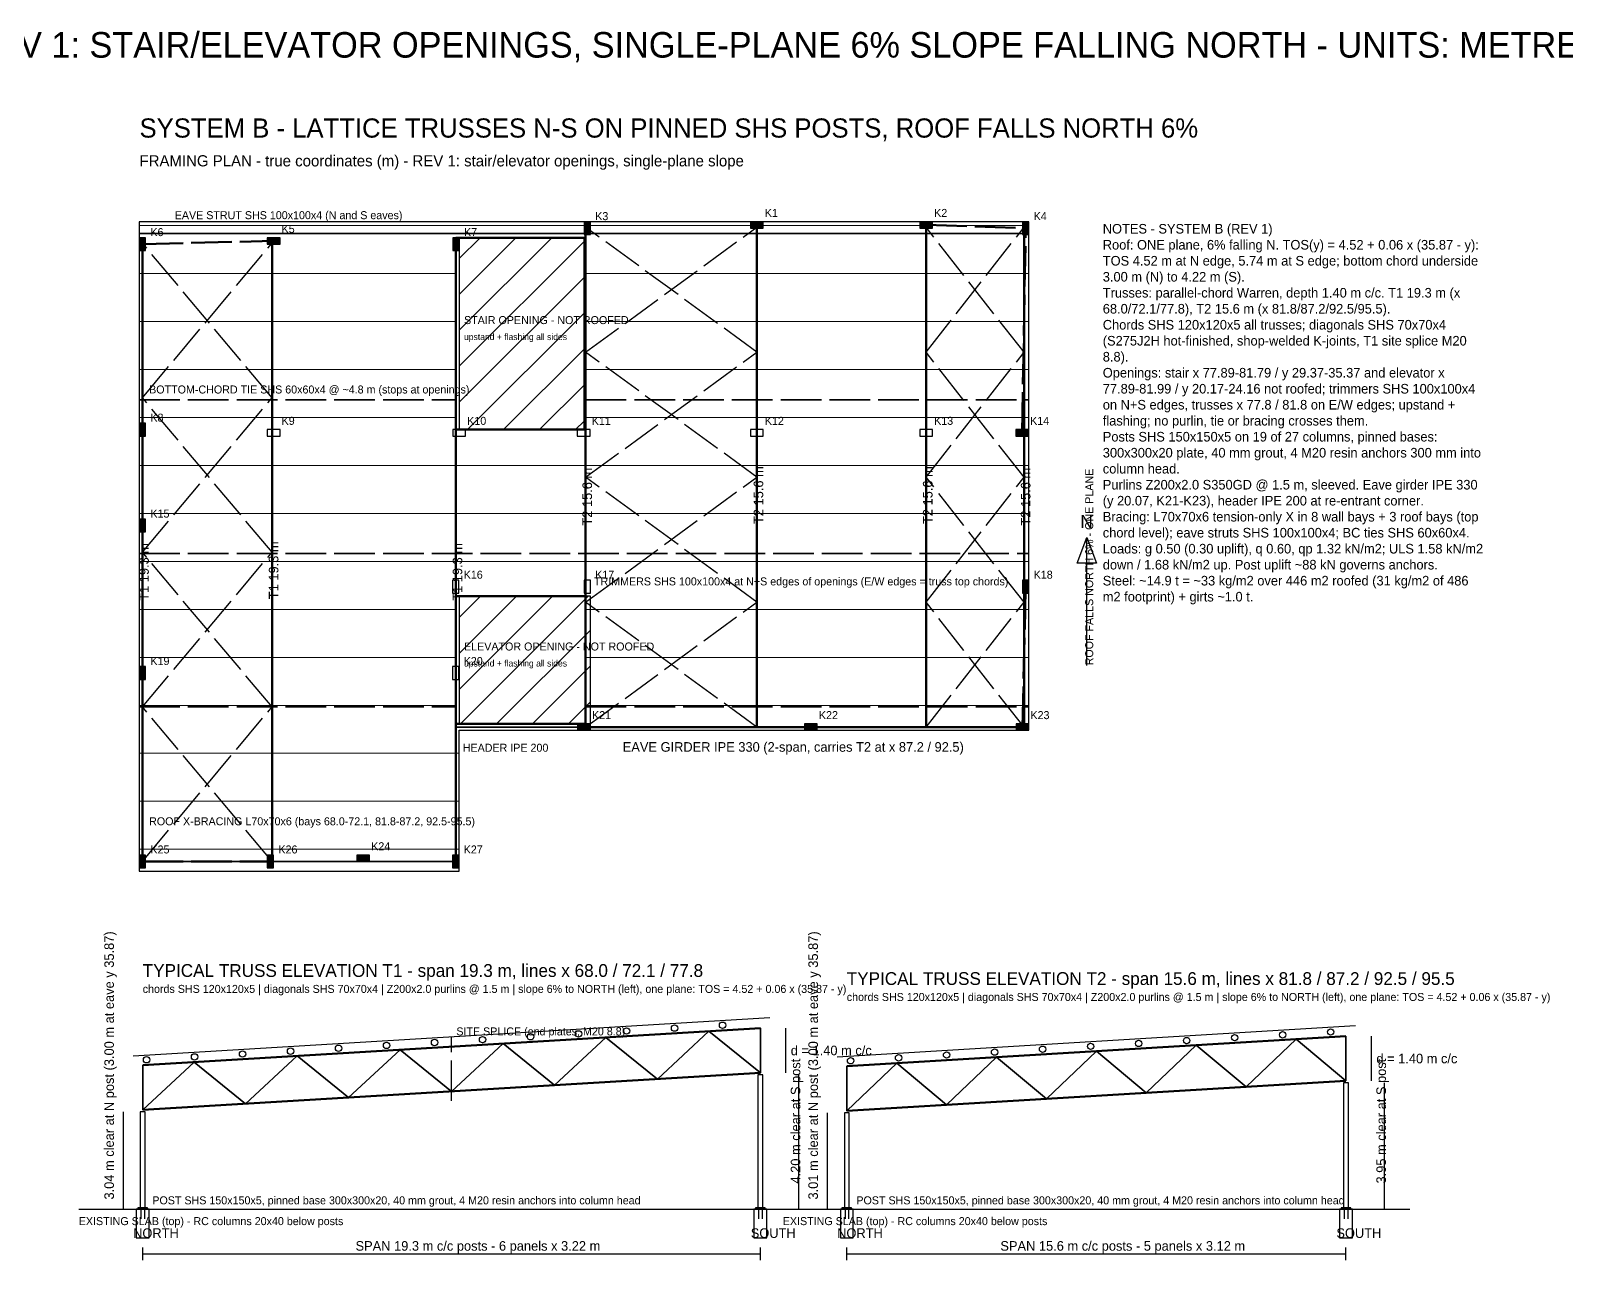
# Model space of a CAD drawing. Header units: metres. Extents: x 48 to 210, y -14 to 42.
# Drawn here: x 114.5 to 162.48, y 3.4 to 41.84 of the extents above; entities that cross this region are included whole.
import ezdxf

# ---------------------------------------------------------------- set-up
doc = ezdxf.new("R2010")
doc.units = ezdxf.units.M
doc.linetypes.add('DASHED', pattern=[1.524, 1.27, -0.254])
for name, color, linetype, lineweight in [('B-BEAM', 5, 'Continuous', 35), ('B-BRACE-WALL', 3, 'DASHED', 50), ('B-PURLIN', 8, 'Continuous', 9), ('B-TRUSS', 1, 'Continuous', 50)]:
    doc.layers.add(name, color=color, linetype=linetype, lineweight=lineweight)
for name, color, linetype in [('B-BRACE-ROOF', 1, 'DASHED'), ('B-COL', 7, 'Continuous'), ('B-COL-UNUSED', 8, 'Continuous'), ('B-ELEV', 7, 'Continuous'), ('B-OPENING', 30, 'Continuous'), ('B-TEXT', 7, 'Continuous')]:
    doc.layers.add(name, color=color, linetype=linetype)
pattern_1 = [(45, (0, 0), (-0.561266, 0.561266), [])]

msp = doc.modelspace()

# ---------------------------------------------------------------- hatches: boundary and pattern name
at = {"layer": 'B-COL'}
for points in [[(131.79, 35.47), (131.99, 35.47), (131.99, 35.87), (131.79, 35.87)], [(136.99, 35.67), (137.39, 35.67), (137.39, 35.87), (136.99, 35.87)], [(142.28, 35.67), (142.68, 35.67), (142.68, 35.87), (142.28, 35.87)], [(145.49, 35.47), (145.69, 35.47), (145.69, 35.87), (145.49, 35.87)], [(117.89, 34.97), (118.09, 34.97), (118.09, 35.37), (117.89, 35.37)], [(121.89, 35.17), (122.29, 35.17), (122.29, 35.37), (121.89, 35.37)], [(127.69, 34.97), (127.89, 34.97), (127.89, 35.37), (127.69, 35.37)], [(117.89, 29.17), (118.09, 29.17), (118.09, 29.57), (117.89, 29.57)], [(145.28, 29.17), (145.68, 29.17), (145.68, 29.37), (145.28, 29.37)], [(117.89, 26.17), (118.09, 26.17), (118.09, 26.57), (117.89, 26.57)], [(145.49, 24.26), (145.69, 24.26), (145.69, 24.66), (145.49, 24.66)], [(117.89, 21.56), (118.09, 21.56), (118.09, 21.96), (117.89, 21.96)], [(131.59, 19.97), (131.99, 19.97), (131.99, 20.17), (131.59, 20.17)], [(138.68, 19.97), (139.08, 19.97), (139.08, 20.17), (138.68, 20.17)], [(145.29, 19.97), (145.69, 19.97), (145.69, 20.17), (145.29, 20.17)], [(117.89, 15.67), (118.09, 15.67), (118.09, 16.07), (117.89, 16.07)], [(121.89, 15.67), (122.09, 15.67), (122.09, 16.07), (121.89, 16.07)], [(124.69, 15.87), (125.09, 15.87), (125.09, 16.07), (124.69, 16.07)], [(127.68, 15.67), (127.88, 15.67), (127.88, 16.07), (127.68, 16.07)]]:
    msp.add_hatch(color=7, dxfattribs=at).paths.add_polyline_path(points)
at = {"layer": 'B-OPENING'}
h = msp.add_hatch(dxfattribs=at)
h.set_pattern_fill('ANSI31', scale=0.5)
h.set_pattern_definition(pattern_1)
h.paths.add_polyline_path([(127.89, 29.37), (131.79, 29.37), (131.79, 35.37), (127.89, 35.37)])
h = msp.add_hatch(dxfattribs=at)
h.set_pattern_fill('ANSI31', scale=0.5)
h.set_pattern_definition(pattern_1)
h.paths.add_polyline_path([(127.89, 20.17), (131.99, 20.17), (131.99, 24.16), (127.89, 24.16)])

# ---------------------------------------------------------------- linework, layer by layer
at = {"layer": 'B-BEAM'}
for p, q in [((117.89, 35.5), (145.69, 35.5)), ((127.79, 20.07), (131.79, 20.07)), ((127.89, 20.07), (145.69, 20.07)), ((117.89, 15.87), (127.89, 15.87))]:
    msp.add_line(p, q, dxfattribs=at)
at = {"layer": 'B-BEAM', "lineweight": 50}
for p, q in [((127.785, 35.37), (131.84, 35.37)), ((127.785, 29.37), (131.84, 29.37)), ((127.785, 24.16), (131.84, 24.16)), ((127.785, 20.17), (131.84, 20.17)), ((131.79, 20.07), (145.49, 20.07))]:
    msp.add_line(p, q, dxfattribs=at)
at = {"layer": 'B-BEAM', "linetype": 'DASHED'}
for p, q in [((117.89, 30.3), (127.785, 30.3)), ((131.84, 30.3), (145.69, 30.3)), ((117.89, 25.5), (145.69, 25.5)), ((117.89, 20.7), (127.785, 20.7)), ((131.84, 20.7), (145.69, 20.7))]:
    msp.add_line(p, q, dxfattribs=at)
at = {"layer": 'B-BRACE-ROOF'}
for p, q in [((131.84, 31.7925), (137.19, 35.7)), ((137.19, 31.7925), (131.84, 35.7)), ((142.48, 31.7925), (145.54, 35.7)), ((145.54, 31.7925), (142.48, 35.7)), ((117.99, 30.3675), (122.04, 35.2)), ((122.04, 30.3675), (117.99, 35.2)), ((131.84, 27.885), (137.19, 31.7925)), ((137.19, 27.885), (131.84, 31.7925)), ((142.48, 27.885), (145.54, 31.7925)), ((145.54, 27.885), (142.48, 31.7925)), ((117.99, 25.535), (122.04, 30.3675)), ((122.04, 25.535), (117.99, 30.3675)), ((131.84, 23.9775), (137.19, 27.885)), ((137.19, 23.9775), (131.84, 27.885)), ((142.48, 23.9775), (145.54, 27.885)), ((145.54, 23.9775), (142.48, 27.885)), ((117.99, 20.7025), (122.04, 25.535)), ((122.04, 20.7025), (117.99, 25.535)), ((131.84, 20.07), (137.19, 23.9775)), ((137.19, 20.07), (131.84, 23.9775)), ((142.48, 20.07), (145.54, 23.9775)), ((145.54, 20.07), (142.48, 23.9775)), ((117.99, 15.87), (122.04, 20.7025)), ((122.04, 15.87), (117.99, 20.7025))]:
    msp.add_line(p, q, dxfattribs=at)
at = {"layer": 'B-BRACE-WALL'}
for p, q in [((142.48, 35.77), (145.59, 35.67)), ((145.48, 29.27), (145.59, 35.67)), ((117.99, 35.17), (122.09, 35.27)), ((117.99, 29.37), (117.99, 35.17)), ((145.49, 20.07), (145.59, 24.46)), ((117.99, 15.87), (117.99, 21.76)), ((138.88, 20.07), (145.49, 20.07)), ((117.99, 15.87), (121.99, 15.87))]:
    msp.add_line(p, q, dxfattribs=at)
at = {"layer": 'B-COL'}
for points in [[(131.79, 35.47), (131.99, 35.47), (131.99, 35.87), (131.79, 35.87)], [(136.99, 35.67), (137.39, 35.67), (137.39, 35.87), (136.99, 35.87)], [(142.28, 35.67), (142.68, 35.67), (142.68, 35.87), (142.28, 35.87)], [(145.49, 35.47), (145.69, 35.47), (145.69, 35.87), (145.49, 35.87)], [(117.89, 34.97), (118.09, 34.97), (118.09, 35.37), (117.89, 35.37)], [(121.89, 35.17), (122.29, 35.17), (122.29, 35.37), (121.89, 35.37)], [(127.69, 34.97), (127.89, 34.97), (127.89, 35.37), (127.69, 35.37)], [(117.89, 29.17), (118.09, 29.17), (118.09, 29.57), (117.89, 29.57)], [(145.28, 29.17), (145.68, 29.17), (145.68, 29.37), (145.28, 29.37)], [(117.89, 26.17), (118.09, 26.17), (118.09, 26.57), (117.89, 26.57)], [(145.49, 24.26), (145.69, 24.26), (145.69, 24.66), (145.49, 24.66)], [(117.89, 21.56), (118.09, 21.56), (118.09, 21.96), (117.89, 21.96)], [(131.59, 19.97), (131.99, 19.97), (131.99, 20.17), (131.59, 20.17)], [(138.68, 19.97), (139.08, 19.97), (139.08, 20.17), (138.68, 20.17)], [(145.29, 19.97), (145.69, 19.97), (145.69, 20.17), (145.29, 20.17)], [(117.89, 15.67), (118.09, 15.67), (118.09, 16.07), (117.89, 16.07)], [(121.89, 15.67), (122.09, 15.67), (122.09, 16.07), (121.89, 16.07)], [(124.69, 15.87), (125.09, 15.87), (125.09, 16.07), (124.69, 16.07)], [(127.68, 15.67), (127.88, 15.67), (127.88, 16.07), (127.68, 16.07)]]:
    msp.add_lwpolyline(points, close=True, dxfattribs=at)
at = {"layer": 'B-COL-UNUSED'}
for points in [[(121.89, 29.17), (122.29, 29.17), (122.29, 29.37), (121.89, 29.37)], [(127.69, 29.17), (128.09, 29.17), (128.09, 29.37), (127.69, 29.37)], [(131.58, 29.17), (131.98, 29.17), (131.98, 29.37), (131.58, 29.37)], [(136.99, 29.17), (137.39, 29.17), (137.39, 29.37), (136.99, 29.37)], [(142.28, 29.17), (142.68, 29.17), (142.68, 29.37), (142.28, 29.37)], [(127.68, 24.26), (127.88, 24.26), (127.88, 24.66), (127.68, 24.66)], [(131.79, 24.26), (131.99, 24.26), (131.99, 24.66), (131.79, 24.66)], [(127.68, 21.56), (127.88, 21.56), (127.88, 21.96), (127.68, 21.96)]]:
    msp.add_lwpolyline(points, close=True, dxfattribs=at)
at = {"layer": 'B-ELEV'}
for p, q in [((117.7, 9.794), (137.6, 10.988)), ((139.7, 9.764), (155.9, 10.736)), ((116, 5), (139.3, 5)), ((138, 5), (157.6, 5))]:
    msp.add_line(p, q, dxfattribs=at)
at = {"layer": 'B-ELEV', "lineweight": 50}
for p, q in [((118, 9.502), (137.3, 10.66)), ((140, 9.472), (155.6, 10.408)), ((118, 8.102), (137.3, 9.26)), ((140, 8.072), (155.6, 9.008))]:
    msp.add_line(p, q, dxfattribs=at)
at = {"layer": 'B-ELEV', "lineweight": 35}
for p, q in [((134.0833, 9.067), (135.6917, 10.5635)), ((135.6917, 10.5635), (137.3, 9.26)), ((137.3, 9.26), (137.3, 10.66)), ((127.65, 8.681), (129.2583, 10.1775)), ((129.2583, 10.1775), (130.8667, 8.874)), ((130.8667, 8.874), (132.475, 10.3705)), ((132.475, 10.3705), (134.0833, 9.067)), ((149.36, 8.6336), (150.92, 10.1272)), ((150.92, 10.1272), (152.48, 8.8208)), ((152.48, 8.8208), (154.04, 10.3144)), ((154.04, 10.3144), (155.6, 9.008)), ((155.6, 9.008), (155.6, 10.408)), ((118, 8.102), (119.6083, 9.5985)), ((119.6083, 9.5985), (121.2167, 8.295)), ((121.2167, 8.295), (122.825, 9.7915)), ((122.825, 9.7915), (124.4333, 8.488)), ((124.4333, 8.488), (126.0417, 9.9845)), ((126.0417, 9.9845), (127.65, 8.681)), ((143.12, 8.2592), (144.68, 9.7528)), ((144.68, 9.7528), (146.24, 8.4464)), ((146.24, 8.4464), (147.8, 9.94)), ((147.8, 9.94), (149.36, 8.6336)), ((118, 8.102), (118, 9.502)), ((140, 8.072), (141.56, 9.5656)), ((140, 8.072), (140, 9.472)), ((141.56, 9.5656), (143.12, 8.2592))]:
    msp.add_line(p, q, dxfattribs=at)
at = {"layer": 'B-ELEV', "color": 1, "linetype": 'DASHED'}
msp.add_line((127.65, 8.381), (127.65, 10.381), dxfattribs=at)
at = {"layer": 'B-ELEV', "linetype": 'DASHED'}
for p, q in [((117.945, 5.04), (117.945, 4.7)), ((118.055, 5.04), (118.055, 4.7)), ((137.245, 5.04), (137.245, 4.7)), ((137.355, 5.04), (137.355, 4.7)), ((139.945, 5.04), (139.945, 4.7)), ((140.055, 5.04), (140.055, 4.7)), ((155.545, 5.04), (155.545, 4.7)), ((155.655, 5.04), (155.655, 4.7))]:
    msp.add_line(p, q, dxfattribs=at)
at = {"layer": 'B-ELEV'}
for points in [[(137.225, 5.04), (137.375, 5.04), (137.375, 9.2), (137.225, 9.2)], [(155.525, 5.04), (155.675, 5.04), (155.675, 8.948), (155.525, 8.948)], [(117.925, 5.04), (118.075, 5.04), (118.075, 8.042), (117.925, 8.042)], [(139.925, 5.04), (140.075, 5.04), (140.075, 8.012), (139.925, 8.012)], [(117.85, 5), (118.15, 5), (118.15, 5.04), (117.85, 5.04)], [(137.15, 5), (137.45, 5), (137.45, 5.04), (137.15, 5.04)], [(139.85, 5), (140.15, 5), (140.15, 5.04), (139.85, 5.04)], [(155.45, 5), (155.75, 5), (155.75, 5.04), (155.45, 5.04)]]:
    msp.add_lwpolyline(points, close=True, dxfattribs=at)
at = {"layer": 'B-ELEV', "linetype": 'DASHED'}
for points in [[(117.8, 4.1), (118.2, 4.1), (118.2, 5), (117.8, 5)], [(137.1, 4.1), (137.5, 4.1), (137.5, 5), (137.1, 5)], [(139.8, 4.1), (140.2, 4.1), (140.2, 5), (139.8, 5)], [(155.4, 4.1), (155.8, 4.1), (155.8, 5), (155.4, 5)]]:
    msp.add_lwpolyline(points, close=True, dxfattribs=at)
at = {"layer": 'B-ELEV'}
for centre in [(131.62, 10.4792), (133.12, 10.5692), (134.62, 10.6592), (136.12, 10.7492), (155.12, 10.5392), (124.12, 10.0292), (125.62, 10.1192), (127.12, 10.2092), (128.62, 10.2992), (130.12, 10.3892), (146.12, 9.9992), (147.62, 10.0892), (149.12, 10.1792), (150.62, 10.2692), (152.12, 10.3592), (153.62, 10.4492), (118.12, 9.6692), (119.62, 9.7592), (121.12, 9.8492), (122.62, 9.9392), (140.12, 9.6392), (141.62, 9.7292), (143.12, 9.8192), (144.62, 9.9092)]:
    msp.add_circle(centre, 0.1, dxfattribs=at)
at = {"layer": 'B-OPENING'}
for points in [[(127.89, 29.37), (131.79, 29.37), (131.79, 35.37), (127.89, 35.37)], [(127.89, 20.17), (131.99, 20.17), (131.99, 24.16), (127.89, 24.16)]]:
    msp.add_lwpolyline(points, close=True, dxfattribs=at)
at = {"layer": 'B-PURLIN'}
for p, q in [((117.89, 35.75), (145.69, 35.75)), ((117.89, 34.25), (127.785, 34.25)), ((131.84, 34.25), (145.69, 34.25)), ((117.89, 32.75), (127.785, 32.75)), ((131.84, 32.75), (145.69, 32.75)), ((117.89, 31.25), (127.785, 31.25)), ((131.84, 31.25), (145.69, 31.25)), ((117.89, 29.75), (127.785, 29.75)), ((131.84, 29.75), (145.69, 29.75)), ((117.89, 28.25), (145.69, 28.25)), ((117.89, 26.75), (145.69, 26.75)), ((117.89, 25.25), (145.69, 25.25)), ((117.89, 23.75), (127.785, 23.75)), ((131.84, 23.75), (145.69, 23.75)), ((117.89, 22.25), (127.785, 22.25)), ((131.84, 22.25), (145.69, 22.25)), ((117.89, 20.75), (127.785, 20.75)), ((131.84, 20.75), (145.69, 20.75)), ((117.89, 19.25), (127.89, 19.25)), ((117.89, 17.75), (127.89, 17.75)), ((117.89, 16.25), (127.89, 16.25))]:
    msp.add_line(p, q, dxfattribs=at)
at = {"layer": 'B-TEXT'}
for p, q in [((147.5, 22), (147.5, 26)), ((138.1, 9.26), (138.1, 10.66)), ((156.4, 9.008), (156.4, 10.408)), ((138.5, 5), (138.5, 9.2)), ((156.8, 5), (156.8, 8.948)), ((117.4, 5), (117.4, 8.042)), ((139.4, 5), (139.4, 8.012)), ((118, 3.4), (118, 3.8)), ((118, 3.6), (137.3, 3.6)), ((137.3, 3.4), (137.3, 3.8)), ((140, 3.4), (140, 3.8)), ((140, 3.6), (155.6, 3.6)), ((155.6, 3.4), (155.6, 3.8))]:
    msp.add_line(p, q, dxfattribs=at)
at = {"layer": 'B-TEXT', "color": 8}
msp.add_lwpolyline([(117.89, 15.57), (127.89, 15.57), (127.89, 19.97), (145.69, 19.97), (145.69, 35.87), (117.89, 35.87)], close=True, dxfattribs=at)
at = {"layer": 'B-TEXT'}
msp.add_lwpolyline([(147.2, 25.2), (147.5, 26), (147.8, 25.2)], close=True, dxfattribs=at)
at = {"layer": 'B-TRUSS', "color": 1, "lineweight": 50}
for p, q in [((131.84, 20.07), (131.84, 35.67)), ((137.19, 20.07), (137.19, 35.77)), ((142.48, 20.07), (142.48, 35.77)), ((145.54, 20.07), (145.54, 35.67)), ((117.99, 15.87), (117.99, 35.17)), ((122.04, 15.87), (122.04, 35.27)), ((127.785, 15.87), (127.785, 35.17))]:
    msp.add_line(p, q, dxfattribs=at)

# ---------------------------------------------------------------- texts
msp.add_text('STEEL ROOF OVER EXISTING SLAB - THREE STRUCTURAL SYSTEM OPTIONS (A, B, C) - REV 1: STAIR/ELEVATOR OPENINGS, SINGLE-PLANE 6% SLOPE FALLING NORTH - UNITS: METRES', height=0.8).set_placement((67, 41))
at = {"layer": 'B-OPENING'}
for s, height, p in [('STAIR OPENING - NOT ROOFED', 0.25, (128.04, 32.67)), ('upstand + flashing all sides', 0.2, (128.04, 32.17)), ('ELEVATOR OPENING - NOT ROOFED', 0.25, (128.04, 22.465)), ('upstand + flashing all sides', 0.2, (128.04, 21.965))]:
    msp.add_text(s, height=height, dxfattribs=at).set_placement(p)
at = {"layer": 'B-TEXT'}
for s, height, p in [('SYSTEM B - LATTICE TRUSSES N-S ON PINNED SHS POSTS, ROOF FALLS NORTH 6%', 0.6, (117.9, 38.5)), ('FRAMING PLAN - true coordinates (m) - REV 1: stair/elevator openings, single-plane slope', 0.35, (117.9, 37.6)), ('EAVE STRUT SHS 100x100x4 (N and S eaves)', 0.25, (119, 35.95)), ('K3', 0.25, (132.14, 35.92)), ('K1', 0.25, (137.44, 36.02)), ('K2', 0.25, (142.73, 36.02)), ('K4', 0.25, (145.84, 35.92)), ('K6', 0.25, (118.24, 35.42)), ('K5', 0.25, (122.34, 35.52)), ('K7', 0.25, (128.04, 35.42)), ('BOTTOM-CHORD TIE SHS 60x60x4 @ ~4.8 m (stops at openings)', 0.25, (118.2, 30.5)), ('K8', 0.25, (118.24, 29.62)), ('K9', 0.25, (122.34, 29.52)), ('K10', 0.25, (128.14, 29.52)), ('K11', 0.25, (132.03, 29.52)), ('K12', 0.25, (137.44, 29.52)), ('K13', 0.25, (142.73, 29.52)), ('K14', 0.25, (145.73, 29.52)), ('K15', 0.25, (118.24, 26.62)), ('N', 0.4, (147.3, 26.3)), ('K16', 0.25, (128.03, 24.71)), ('K17', 0.25, (132.14, 24.71)), ('K18', 0.25, (145.84, 24.71)), ('TRIMMERS SHS 100x100x4 at N+S edges of openings (E/W edges = truss top chords)', 0.25, (132.1, 24.5)), ('K19', 0.25, (118.24, 22.01)), ('K20', 0.25, (128.03, 22.01)), ('K21', 0.25, (132.04, 20.32)), ('K22', 0.25, (139.13, 20.32)), ('K23', 0.25, (145.74, 20.32)), ('HEADER IPE 200', 0.25, (128, 19.3)), ('EAVE GIRDER IPE 330 (2-span, carries T2 at x 87.2 / 92.5)', 0.3, (133, 19.3)), ('ROOF X-BRACING L70x70x6 (bays 68.0-72.1, 81.8-87.2, 92.5-95.5)', 0.25, (118.2, 17)), ('K25', 0.25, (118.24, 16.12)), ('K26', 0.25, (122.24, 16.12)), ('K24', 0.25, (125.14, 16.22)), ('K27', 0.25, (128.03, 16.12)), ('TYPICAL TRUSS ELEVATION T1 - span 19.3 m, lines x 68.0 / 72.1 / 77.8', 0.4, (118, 12.26)), ('chords SHS 120x120x5 | diagonals SHS 70x70x4 | Z200x2.0 purlins @ 1.5 m | slope 6% to NORTH (left), one plane: TOS = 4.52 + 0.06 x (35.87 - y)', 0.25, (118, 11.76)), ('TYPICAL TRUSS ELEVATION T2 - span 15.6 m, lines x 81.8 / 87.2 / 92.5 / 95.5', 0.4, (140, 12.008)), ('chords SHS 120x120x5 | diagonals SHS 70x70x4 | Z200x2.0 purlins @ 1.5 m | slope 6% to NORTH (left), one plane: TOS = 4.52 + 0.06 x (35.87 - y)', 0.25, (140, 11.508)), ('SITE SPLICE (end plates, M20 8.8)', 0.25, (127.8, 10.431)), ('d = 1.40 m c/c', 0.3, (138.25, 9.81)), ('d = 1.40 m c/c', 0.3, (156.55, 9.558)), ('POST SHS 150x150x5, pinned base 300x300x20, 40 mm grout, 4 M20 resin anchors into column head', 0.25, (118.3, 5.15)), ('POST SHS 150x150x5, pinned base 300x300x20, 40 mm grout, 4 M20 resin anchors into column head', 0.25, (140.3, 5.15)), ('EXISTING SLAB (top) - RC columns 20x40 below posts', 0.25, (116, 4.5)), ('NORTH', 0.3, (117.7, 4.1)), ('SOUTH', 0.3, (137, 4.1)), ('EXISTING SLAB (top) - RC columns 20x40 below posts', 0.25, (138, 4.5)), ('NORTH', 0.3, (139.7, 4.1)), ('SOUTH', 0.3, (155.3, 4.1)), ('SPAN 19.3 m c/c posts - 6 panels x 3.22 m', 0.3, (124.65, 3.7)), ('SPAN 15.6 m c/c posts - 5 panels x 3.12 m', 0.3, (144.8, 3.7))]:
    msp.add_text(s, height=height, dxfattribs=at).set_placement(p)
for s, height, p in [('T2 15.6 m', 0.3, (132.04, 26.37)), ('T2 15.6 m', 0.3, (137.39, 26.42)), ('T2 15.6 m', 0.3, (142.68, 26.42)), ('T2 15.6 m', 0.3, (145.74, 26.37)), ('ROOF FALLS NORTH 6% - ONE PLANE', 0.25, (147.7, 22)), ('T1 19.3 m', 0.3, (118.19, 24.02)), ('T1 19.3 m', 0.3, (122.24, 24.07)), ('T1 19.3 m', 0.3, (127.985, 24.02)), ('3.04 m clear at N post (3.00 m at eave y 35.87)', 0.3, (117.1, 5.3)), ('3.01 m clear at N post (3.00 m at eave y 35.87)', 0.3, (139.1, 5.3)), ('4.20 m clear at S post', 0.3, (138.55, 5.8)), ('3.95 m clear at S post', 0.3, (156.85, 5.8))]:
    msp.add_text(s, height=height, rotation=90, dxfattribs=at).set_placement(p)
at = {"layer": 'B-TEXT', "insert": (148, 35.8), "char_height": 0.3, "width": 12, "attachment_point": 1}
msp.add_mtext('NOTES - SYSTEM B (REV 1)\\PRoof: ONE plane, 6% falling N. TOS(y) = 4.52 + 0.06 x (35.87 - y): TOS 4.52 m at N edge, 5.74 m at S edge; bottom chord underside 3.00 m (N) to 4.22 m (S).\\PTrusses: parallel-chord Warren, depth 1.40 m c/c. T1 19.3 m (x 68.0/72.1/77.8), T2 15.6 m (x 81.8/87.2/92.5/95.5).\\PChords SHS 120x120x5 all trusses; diagonals SHS 70x70x4 (S275J2H hot-finished, shop-welded K-joints, T1 site splice M20 8.8).\\POpenings: stair x 77.89-81.79 / y 29.37-35.37 and elevator x 77.89-81.99 / y 20.17-24.16 not roofed; trimmers SHS 100x100x4 on N+S edges, trusses x 77.8 / 81.8 on E/W edges; upstand + flashing; no purlin, tie or bracing crosses them.\\PPosts SHS 150x150x5 on 19 of 27 columns, pinned bases: 300x300x20 plate, 40 mm grout, 4 M20 resin anchors 300 mm into column head.\\PPurlins Z200x2.0 S350GD @ 1.5 m, sleeved. Eave girder IPE 330 (y 20.07, K21-K23), header IPE 200 at re-entrant corner.\\PBracing: L70x70x6 tension-only X in 8 wall bays + 3 roof bays (top chord level); eave struts SHS 100x100x4; BC ties SHS 60x60x4.\\PLoads: g 0.50 (0.30 uplift), q 0.60, qp 1.32 kN/m2; ULS 1.58 kN/m2 down / 1.68 kN/m2 up. Post uplift ~88 kN governs anchors.\\PSteel: ~14.9 t = ~33 kg/m2 over 446 m2 roofed (31 kg/m2 of 486 m2 footprint) + girts ~1.0 t.', dxfattribs=at)

doc.saveas('drawing.dxf')
